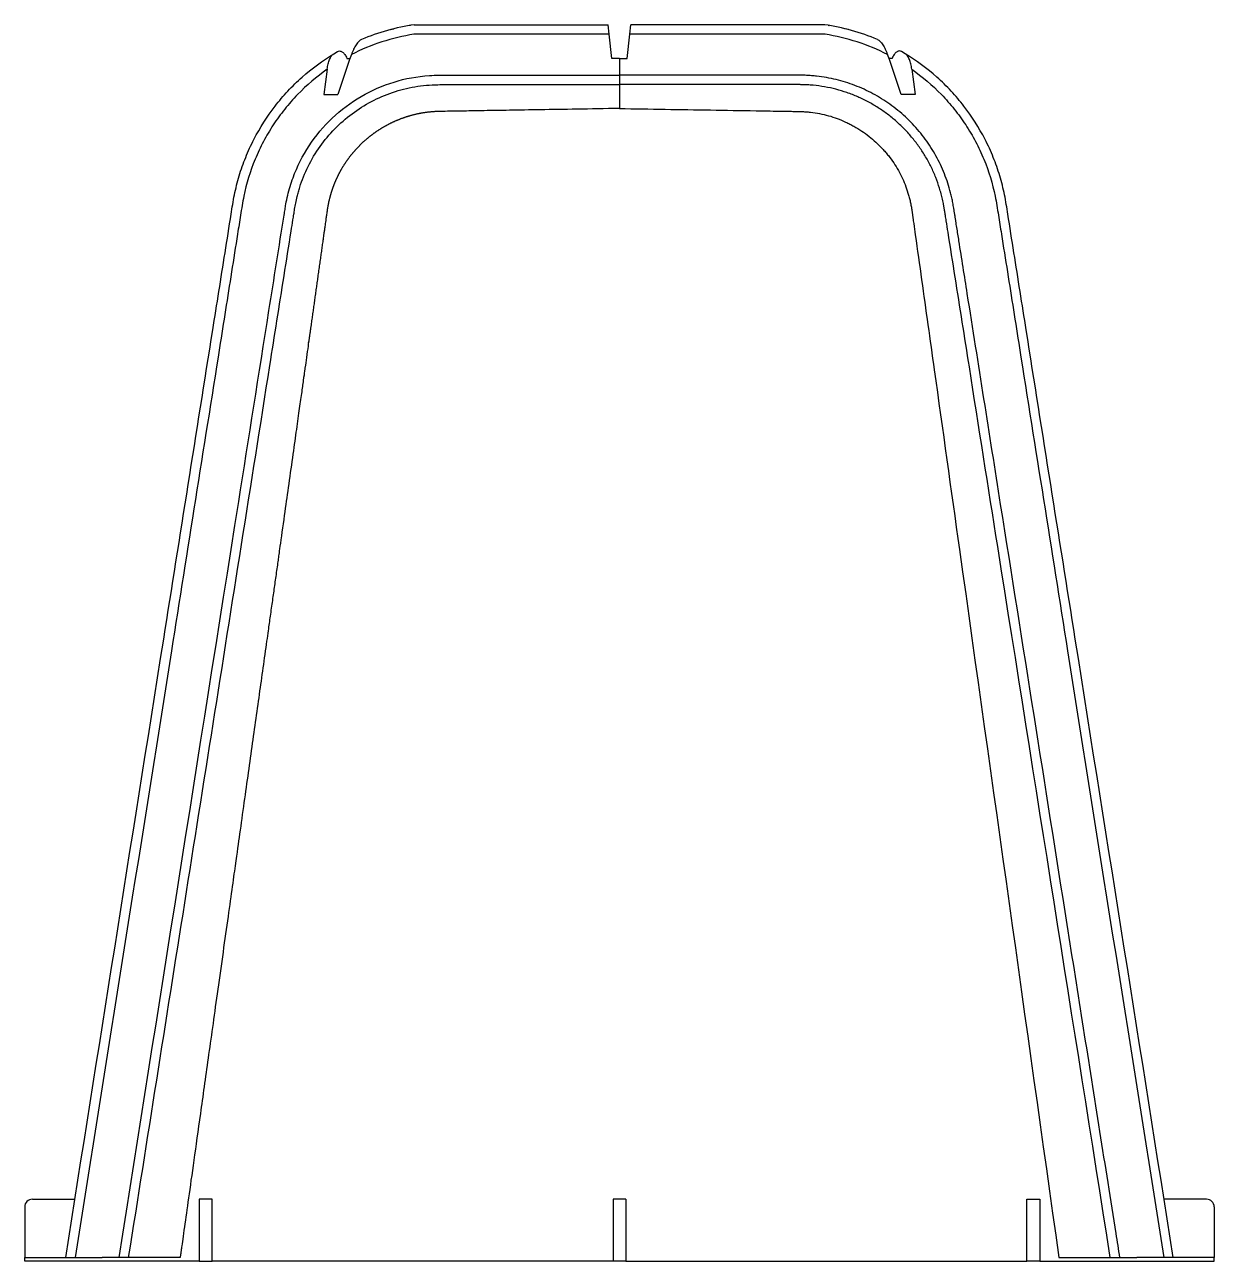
# Model space of a CAD drawing. Header units: millimetres. Extents: x -455371 to 117772, y -78417 to 116564.
# Drawn here: x -53722.3 to -53261.5, y 67191.8 to 67670.7 of the extents above; entities that cross this region are included whole.
import ezdxf

# ---------------------------------------------------------------- set-up
doc = ezdxf.new("R2010")
doc.units = ezdxf.units.MM
doc.layers.get('0').update_dxf_attribs({"color": 255})
doc.layers.add('BETON-STOP', color=141, linetype='Continuous')

# ---------------------------------------------------------------- blocks, each defined once
blk = doc.blocks.new('beton stop H50')
at = {"layer": 'BETON-STOP'}
for p, q in [((20133.558, 10075.907), (20133.689, 10075.94)), ((20134.473, 10076.093), (20134.473, 10076.094)), ((20134.473, 10076.094), (20141.977, 10076.094)), ((20142.015, 10075.728), (20141.977, 10076.094)), ((20142.812, 10075.728), (20142.85, 10076.094)), ((20150.353, 10076.094), (20142.85, 10076.094)), ((20150.353, 10076.093), (20150.353, 10076.094)), ((20151.268, 10075.907), (20151.138, 10075.94)), ((20142.113, 10074.794), (20142.015, 10075.728)), ((20142.713, 10074.794), (20142.812, 10075.728)), ((20131.362, 10074.971), (20131.508, 10075.058)), ((20131.853, 10074.834), (20131.873, 10074.794)), ((20152.974, 10074.834), (20152.954, 10074.794)), ((20153.465, 10074.971), (20153.319, 10075.058)), ((20131.109, 10074.37), (20130.982, 10073.394)), ((20131.873, 10074.794), (20131.997, 10074.794)), ((20142.413, 10074.794), (20142.113, 10074.794)), ((20142.413, 10074.794), (20142.413, 10074.143)), ((20142.413, 10074.794), (20142.713, 10074.794)), ((20152.954, 10074.794), (20152.83, 10074.794)), ((20153.718, 10074.37), (20153.845, 10073.394)), ((20142.413, 10074.143), (20142.413, 10073.777)), ((20130.982, 10073.394), (20131.518, 10073.394)), ((20142.413, 10073.777), (20142.413, 10072.856)), ((20153.845, 10073.394), (20153.309, 10073.394)), ((20119.413, 10030.394), (20119.413, 10028.444)), ((20119.713, 10030.694), (20120.271, 10030.694)), ((20120.271, 10030.694), (20121.01, 10030.694)), ((20121.01, 10030.694), (20121.259, 10030.694)), ((20121.259, 10030.694), (20121.355, 10030.694)), ((20126.663, 10030.694), (20126.163, 10030.694)), ((20126.163, 10030.694), (20126.163, 10028.294)), ((20126.663, 10028.294), (20126.663, 10030.694)), ((20142.663, 10030.694), (20142.163, 10030.694)), ((20142.163, 10030.694), (20142.163, 10028.294)), ((20142.663, 10030.694), (20142.663, 10028.294)), ((20158.163, 10028.294), (20158.163, 10030.694)), ((20158.163, 10030.694), (20158.663, 10030.694)), ((20158.663, 10030.694), (20158.663, 10028.294)), ((20163.567, 10030.694), (20163.472, 10030.694)), ((20163.817, 10030.694), (20163.567, 10030.694)), ((20164.555, 10030.694), (20163.817, 10030.694)), ((20165.113, 10030.694), (20164.555, 10030.694)), ((20165.413, 10030.394), (20165.413, 10028.444)), ((20119.413, 10028.294), (20119.413, 10028.444)), ((20119.413, 10028.444), (20122.413, 10028.444)), ((20125.425, 10028.444), (20122.413, 10028.444)), ((20159.402, 10028.444), (20162.413, 10028.444)), ((20165.413, 10028.444), (20162.414, 10028.444)), ((20165.413, 10028.294), (20165.413, 10028.444)), ((20122.413, 10028.294), (20119.413, 10028.294)), ((20126.163, 10028.294), (20122.413, 10028.294)), ((20126.163, 10028.294), (20126.663, 10028.294)), ((20142.163, 10028.294), (20126.663, 10028.294)), ((20142.663, 10028.294), (20142.163, 10028.294)), ((20142.663, 10028.294), (20158.163, 10028.294)), ((20158.663, 10028.294), (20158.163, 10028.294)), ((20158.663, 10028.294), (20162.413, 10028.294)), ((20162.413, 10028.294), (20165.413, 10028.294))]:
    blk.add_line(p, q, dxfattribs=at)
for centre, radius, start, end in [((20135.663, 10067.938), 8.241, 98.298, 113.0419), ((20149.164, 10067.938), 8.241, 66.9581, 81.702), ((20135.664, 10067.922), 7.893, 98.7362, 117.2644), ((20138.857, 9139.345), 936.388, 89.806774, 90.268745), ((20145.97, 9139.345), 936.388, 89.731255, 90.193226), ((20149.163, 10067.922), 7.893, 62.7356, 81.2638), ((20173.029, 10060.001), 43.618, 159.9744, 162.1193), ((20111.798, 10060.001), 43.618, 17.8807, 20.0256), ((20119.713, 10030.394), 0.3, 90, 180), ((20165.113, 10030.394), 0.3, 0, 90)]:
    blk.add_arc(centre, radius, start, end, dxfattribs=at)
for points in [[(20134.34, 10076.073), (20134.326, 10076.071), (20134.312, 10076.067), (20134.299, 10076.061)], [(20150.487, 10076.073), (20150.501, 10076.071), (20150.515, 10076.067), (20150.528, 10076.061)]]:
    blk.add_open_spline(points, degree=3, dxfattribs=at)
for points, degree, knots in [([(20132.437, 10075.522), (20132.401, 10075.507), (20132.366, 10075.481), (20132.314, 10075.429), (20132.297, 10075.41), (20132.263, 10075.366), (20132.246, 10075.342), (20132.196, 10075.266), (20132.164, 10075.208), (20132.119, 10075.113), (20132.104, 10075.079), (20132.075, 10075.01), (20132.062, 10074.975), (20132.048, 10074.938)], 3, [0, 0, 0, 0, 0.25, 0.25, 0.375, 0.375, 0.5, 0.5, 0.75, 0.75, 0.875, 0.875, 1, 1, 1, 1]), ([(20152.39, 10075.522), (20152.425, 10075.507), (20152.461, 10075.481), (20152.513, 10075.429), (20152.53, 10075.41), (20152.564, 10075.366), (20152.581, 10075.342), (20152.631, 10075.266), (20152.662, 10075.208), (20152.708, 10075.113), (20152.723, 10075.079), (20152.751, 10075.01), (20152.765, 10074.975), (20152.779, 10074.938)], 3, [0, 0, 0, 0, 0.25, 0.25, 0.375, 0.375, 0.5, 0.5, 0.75, 0.75, 0.875, 0.875, 1, 1, 1, 1]), ([(20120.998, 10028.444), (20122.26, 10036.41), (20123.524, 10044.377), (20125.421, 10056.327), (20126.054, 10060.31), (20126.844, 10065.289), (20127.002, 10066.285), (20127.239, 10067.778), (20127.318, 10068.276), (20127.437, 10069.023), (20127.473, 10069.273), (20127.574, 10069.765), (20127.636, 10070.009), (20127.78, 10070.491), (20127.863, 10070.729), (20128.053, 10071.2), (20128.16, 10071.434), (20128.512, 10072.117), (20128.785, 10072.545), (20129.251, 10073.147), (20129.416, 10073.341), (20129.764, 10073.715), (20129.948, 10073.896), (20130.52, 10074.406), (20130.928, 10074.707), (20131.362, 10074.971)], 3, [0, 0, 0, 0, 0.5, 0.5, 0.75, 0.75, 0.8125, 0.8125, 0.84375, 0.84375, 0.859375, 0.859375, 0.875, 0.875, 0.890625, 0.890625, 0.90625, 0.90625, 0.9375, 0.9375, 0.953125, 0.953125, 0.96875, 0.96875, 1, 1, 1, 1]), ([(20131.109, 10074.37), (20131.119, 10074.444), (20131.132, 10074.513), (20131.164, 10074.64), (20131.182, 10074.699), (20131.225, 10074.804), (20131.249, 10074.849), (20131.302, 10074.923), (20131.331, 10074.952), (20131.362, 10074.971)], 3, [0, 0, 0, 0, 0.25, 0.25, 0.5, 0.5, 0.75, 0.75, 1, 1, 1, 1]), ([(20131.508, 10075.058), (20131.535, 10075.074), (20131.563, 10075.081), (20131.607, 10075.08), (20131.621, 10075.077), (20131.651, 10075.068), (20131.666, 10075.061), (20131.696, 10075.042), (20131.711, 10075.031), (20131.74, 10075.003), (20131.755, 10074.987), (20131.799, 10074.932), (20131.826, 10074.887), (20131.853, 10074.834)], 3, [0, 0, 0, 0, 0.25, 0.25, 0.375, 0.375, 0.5, 0.5, 0.625, 0.625, 0.75, 0.75, 1, 1, 1, 1]), ([(20153.319, 10075.058), (20153.292, 10075.074), (20153.264, 10075.081), (20153.22, 10075.08), (20153.205, 10075.077), (20153.176, 10075.068), (20153.161, 10075.061), (20153.131, 10075.042), (20153.116, 10075.031), (20153.086, 10075.003), (20153.072, 10074.987), (20153.028, 10074.932), (20153, 10074.887), (20152.974, 10074.834)], 3, [0, 0, 0, 0, 0.25, 0.25, 0.375, 0.375, 0.5, 0.5, 0.625, 0.625, 0.75, 0.75, 1, 1, 1, 1]), ([(20153.718, 10074.37), (20153.707, 10074.444), (20153.694, 10074.513), (20153.663, 10074.64), (20153.644, 10074.699), (20153.601, 10074.804), (20153.578, 10074.849), (20153.525, 10074.923), (20153.496, 10074.952), (20153.465, 10074.971)], 3, [0, 0, 0, 0, 0.25, 0.25, 0.5, 0.5, 0.75, 0.75, 1, 1, 1, 1]), ([(20163.829, 10028.444), (20162.567, 10036.41), (20161.303, 10044.377), (20159.406, 10056.327), (20158.773, 10060.31), (20157.983, 10065.289), (20157.825, 10066.285), (20157.588, 10067.778), (20157.509, 10068.276), (20157.39, 10069.023), (20157.354, 10069.273), (20157.252, 10069.765), (20157.191, 10070.009), (20157.047, 10070.491), (20156.964, 10070.729), (20156.774, 10071.2), (20156.667, 10071.434), (20156.315, 10072.117), (20156.041, 10072.545), (20155.576, 10073.147), (20155.411, 10073.341), (20155.063, 10073.715), (20154.878, 10073.896), (20154.307, 10074.406), (20153.899, 10074.707), (20153.465, 10074.971)], 3, [0, 0, 0, 0, 0.5, 0.5, 0.75, 0.75, 0.8125, 0.8125, 0.84375, 0.84375, 0.859375, 0.859375, 0.875, 0.875, 0.890625, 0.890625, 0.90625, 0.90625, 0.9375, 0.9375, 0.953125, 0.953125, 0.96875, 0.96875, 1, 1, 1, 1]), ([(20131.109, 10074.37), (20130.7, 10074.083), (20130.319, 10073.759), (20129.792, 10073.215), (20129.624, 10073.025), (20129.31, 10072.633), (20129.163, 10072.431), (20128.889, 10072.013), (20128.762, 10071.798), (20128.527, 10071.355), (20128.419, 10071.126), (20128.13, 10070.426), (20127.987, 10069.95), (20127.861, 10069.345), (20127.839, 10069.224), (20127.799, 10068.98), (20127.78, 10068.858), (20127.722, 10068.491), (20127.683, 10068.247), (20127.567, 10067.515), (20127.49, 10067.026), (20127.257, 10065.561), (20127.102, 10064.584), (20126.327, 10059.7), (20125.706, 10055.793), (20123.846, 10044.072), (20122.606, 10036.258), (20121.368, 10028.444)], 3, [0, 0, 0, 0, 0.03125, 0.03125, 0.046875, 0.046875, 0.0625, 0.0625, 0.078125, 0.078125, 0.09375, 0.09375, 0.125, 0.125, 0.132813, 0.132813, 0.140625, 0.140625, 0.15625, 0.15625, 0.1875, 0.1875, 0.25, 0.25, 0.5, 0.5, 1, 1, 1, 1]), ([(20153.718, 10074.37), (20154.127, 10074.083), (20154.508, 10073.759), (20155.035, 10073.215), (20155.203, 10073.025), (20155.516, 10072.633), (20155.663, 10072.431), (20155.938, 10072.013), (20156.065, 10071.798), (20156.3, 10071.355), (20156.408, 10071.126), (20156.696, 10070.426), (20156.84, 10069.95), (20156.966, 10069.345), (20156.988, 10069.224), (20157.027, 10068.98), (20157.046, 10068.858), (20157.105, 10068.491), (20157.143, 10068.247), (20157.26, 10067.515), (20157.337, 10067.026), (20157.57, 10065.561), (20157.725, 10064.584), (20158.5, 10059.7), (20159.12, 10055.793), (20160.981, 10044.072), (20162.221, 10036.258), (20163.459, 10028.444)], 3, [0, 0, 0, 0, 0.03125, 0.03125, 0.046875, 0.046875, 0.0625, 0.0625, 0.078125, 0.078125, 0.09375, 0.09375, 0.125, 0.125, 0.132813, 0.132813, 0.140625, 0.140625, 0.15625, 0.15625, 0.1875, 0.1875, 0.25, 0.25, 0.5, 0.5, 1, 1, 1, 1]), ([(20123.063, 10028.444), (20124.572, 10037.972), (20126.131, 10047.816), (20128.08, 10060.12), (20128.47, 10062.581), (20128.957, 10065.657), (20129.054, 10066.272), (20129.249, 10067.503), (20129.347, 10068.12), (20129.457, 10068.811), (20129.469, 10068.886), (20129.49, 10069.024), (20129.501, 10069.089), (20129.534, 10069.275), (20129.558, 10069.389), (20129.64, 10069.732), (20129.709, 10069.958), (20129.949, 10070.616), (20130.156, 10071.029), (20130.666, 10071.802), (20130.967, 10072.162), (20131.644, 10072.804), (20132.02, 10073.085), (20132.826, 10073.555), (20133.256, 10073.744), (20134.135, 10074.015), (20134.584, 10074.097), (20135.181, 10074.137), (20135.302, 10074.141), (20135.499, 10074.143), (20135.567, 10074.143), (20135.715, 10074.142), (20135.794, 10074.143), (20136.185, 10074.143), (20136.496, 10074.143), (20137.43, 10074.142), (20138.053, 10074.143), (20139.922, 10074.143), (20141.168, 10074.143), (20142.413, 10074.143)], 3, [0, 0, 0, 0, 0.5, 0.5, 0.625, 0.625, 0.65625, 0.65625, 0.6875, 0.6875, 0.691406, 0.691406, 0.695312, 0.695312, 0.703125, 0.703125, 0.71875, 0.71875, 0.75, 0.75, 0.78125, 0.78125, 0.8125, 0.8125, 0.84375, 0.84375, 0.875, 0.875, 0.882812, 0.882812, 0.886719, 0.886719, 0.890625, 0.890625, 0.90625, 0.90625, 0.9375, 0.9375, 1, 1, 1, 1]), ([(20161.764, 10028.444), (20161.715, 10028.75), (20161.667, 10029.057), (20161.41, 10030.674), (20161.202, 10031.991), (20160.573, 10035.96), (20160.151, 10038.63), (20158.875, 10046.685), (20158.014, 10052.119), (20156.938, 10058.911), (20156.723, 10060.269), (20156.293, 10062.986), (20156.078, 10064.344), (20155.755, 10066.382), (20155.648, 10067.061), (20155.513, 10067.91), (20155.486, 10068.08), (20155.446, 10068.335), (20155.432, 10068.42), (20155.412, 10068.548), (20155.405, 10068.59), (20155.392, 10068.675), (20155.385, 10068.718), (20155.372, 10068.802), (20155.365, 10068.843), (20155.356, 10068.903), (20155.353, 10068.922), (20155.347, 10068.96), (20155.344, 10068.979), (20155.335, 10069.034), (20155.329, 10069.07), (20155.317, 10069.14), (20155.311, 10069.175), (20155.292, 10069.276), (20155.278, 10069.341), (20155.257, 10069.437), (20155.25, 10069.469), (20155.234, 10069.532), (20155.227, 10069.563), (20155.186, 10069.721), (20155.15, 10069.846), (20155.07, 10070.092), (20155.026, 10070.214), (20154.884, 10070.572), (20154.775, 10070.803), (20154.528, 10071.248), (20154.39, 10071.463), (20154.087, 10071.875), (20153.922, 10072.073), (20153.568, 10072.446), (20153.378, 10072.621), (20152.979, 10072.946), (20152.769, 10073.096), (20152.441, 10073.3), (20152.329, 10073.365), (20152.103, 10073.486), (20151.987, 10073.543), (20151.638, 10073.704), (20151.399, 10073.795), (20150.915, 10073.947), (20150.67, 10074.007), (20150.293, 10074.073), (20150.165, 10074.091), (20149.972, 10074.112), (20149.907, 10074.118), (20149.776, 10074.128), (20149.71, 10074.133), (20149.575, 10074.139), (20149.505, 10074.141), (20149.415, 10074.142), (20149.396, 10074.142), (20149.36, 10074.143), (20149.341, 10074.143), (20149.285, 10074.143), (20149.247, 10074.143), (20149.168, 10074.143), (20149.127, 10074.143), (20149.042, 10074.143), (20148.999, 10074.143), (20148.869, 10074.143), (20148.783, 10074.143), (20148.351, 10074.143), (20148.008, 10074.143), (20146.977, 10074.142), (20146.289, 10074.143), (20144.914, 10074.143), (20144.226, 10074.143), (20143.164, 10074.143), (20142.788, 10074.143), (20142.413, 10074.143)], 3, [0, 0, 0, 0, 0.016163, 0.016163, 0.085094, 0.085094, 0.222956, 0.222956, 0.498682, 0.498682, 0.567613, 0.567613, 0.636544, 0.636544, 0.67101, 0.67101, 0.679626, 0.679626, 0.683934, 0.683934, 0.686089, 0.686089, 0.688243, 0.688243, 0.690397, 0.690397, 0.691474, 0.691474, 0.692551, 0.692551, 0.694705, 0.694705, 0.696859, 0.696859, 0.701167, 0.701167, 0.703321, 0.703321, 0.705475, 0.705475, 0.714092, 0.714092, 0.722708, 0.722708, 0.739941, 0.739941, 0.757174, 0.757174, 0.774407, 0.774407, 0.79164, 0.79164, 0.808872, 0.808872, 0.817489, 0.817489, 0.826105, 0.826105, 0.843338, 0.843338, 0.860571, 0.860571, 0.869187, 0.869187, 0.873495, 0.873495, 0.877804, 0.877804, 0.882112, 0.882112, 0.883189, 0.883189, 0.884266, 0.884266, 0.88642, 0.88642, 0.888574, 0.888574, 0.890728, 0.890728, 0.895036, 0.895036, 0.912269, 0.912269, 0.946735, 0.946735, 0.981201, 0.981201, 1, 1, 1, 1]), ([(20123.433, 10028.444), (20124.156, 10033.011), (20125.245, 10039.886), (20126.7, 10049.07), (20127.797, 10055.996), (20128.711, 10061.767), (20129.35, 10065.807), (20129.648, 10067.683), (20129.773, 10068.477), (20129.819, 10068.759), (20129.852, 10068.977), (20129.892, 10069.205), (20129.941, 10069.427), (20129.995, 10069.63), (20130.113, 10070.026), (20130.355, 10070.634), (20130.812, 10071.396), (20131.387, 10072.083), (20132.279, 10072.864), (20133.346, 10073.427), (20134.499, 10073.721), (20135.19, 10073.78), (20135.68, 10073.777), (20136.062, 10073.778), (20136.731, 10073.777), (20137.877, 10073.777), (20139.835, 10073.777), (20141.411, 10073.777), (20142.413, 10073.777)], 3, [0, 0, 0, 0, 0.247753, 0.372985, 0.498218, 0.623451, 0.686067, 0.717375, 0.725202, 0.729131, 0.732712, 0.736995, 0.741519, 0.744877, 0.748234, 0.763673, 0.77975, 0.795578, 0.811398, 0.843021, 0.858859, 0.874812, 0.879946, 0.885054, 0.895272, 0.915707, 0.946359, 1, 1, 1, 1]), ([(20161.394, 10028.444), (20159.943, 10037.602), (20158.493, 10046.761), (20156.675, 10058.235), (20156.308, 10060.55), (20155.759, 10064.022), (20155.575, 10065.179), (20155.301, 10066.916), (20155.209, 10067.494), (20155.094, 10068.218), (20155.071, 10068.362), (20155.037, 10068.579), (20155.025, 10068.652), (20155.011, 10068.743), (20155.008, 10068.761), (20155.002, 10068.797), (20155, 10068.814), (20154.994, 10068.848), (20154.992, 10068.865), (20154.987, 10068.897), (20154.984, 10068.913), (20154.979, 10068.945), (20154.977, 10068.96), (20154.971, 10068.992), (20154.969, 10069.008), (20154.963, 10069.042), (20154.96, 10069.06), (20154.954, 10069.095), (20154.951, 10069.113), (20154.941, 10069.166), (20154.934, 10069.202), (20154.919, 10069.274), (20154.911, 10069.311), (20154.894, 10069.384), (20154.886, 10069.419), (20154.868, 10069.491), (20154.859, 10069.526), (20154.831, 10069.633), (20154.81, 10069.703), (20154.746, 10069.913), (20154.697, 10070.052), (20154.589, 10070.327), (20154.529, 10070.464), (20154.399, 10070.73), (20154.328, 10070.86), (20154.178, 10071.115), (20154.098, 10071.238), (20153.928, 10071.48), (20153.838, 10071.597), (20153.696, 10071.768), (20153.648, 10071.825), (20153.549, 10071.936), (20153.498, 10071.991), (20153.342, 10072.152), (20153.234, 10072.254), (20153.012, 10072.451), (20152.897, 10072.545), (20152.661, 10072.723), (20152.539, 10072.807), (20152.289, 10072.967), (20152.16, 10073.042), (20151.962, 10073.148), (20151.895, 10073.182), (20151.76, 10073.247), (20151.692, 10073.278), (20151.488, 10073.367), (20151.35, 10073.421), (20151.07, 10073.519), (20150.928, 10073.562), (20150.641, 10073.636), (20150.495, 10073.668), (20150.2, 10073.719), (20150.05, 10073.738), (20149.827, 10073.759), (20149.752, 10073.764), (20149.603, 10073.772), (20149.528, 10073.775), (20149.435, 10073.776), (20149.417, 10073.777), (20149.38, 10073.777), (20149.361, 10073.777), (20149.306, 10073.777), (20149.269, 10073.777), (20149.214, 10073.777), (20149.196, 10073.777), (20149.159, 10073.777), (20149.141, 10073.777), (20149.086, 10073.777), (20149.049, 10073.777), (20148.939, 10073.777), (20148.866, 10073.777), (20148.719, 10073.777), (20148.646, 10073.777), (20148.279, 10073.777), (20147.986, 10073.777), (20147.106, 10073.777), (20146.519, 10073.777), (20144.76, 10073.777), (20143.587, 10073.777), (20142.413, 10073.777)], 3, [0, 0, 0, 0, 0.497274, 0.497274, 0.622956, 0.622956, 0.685796, 0.685796, 0.717217, 0.717217, 0.725072, 0.725072, 0.728999, 0.728999, 0.729981, 0.729981, 0.730963, 0.730963, 0.731945, 0.731945, 0.732927, 0.732927, 0.733909, 0.733909, 0.734891, 0.734891, 0.735873, 0.735873, 0.736854, 0.736854, 0.738818, 0.738818, 0.740782, 0.740782, 0.742746, 0.742746, 0.74471, 0.74471, 0.748637, 0.748637, 0.756492, 0.756492, 0.764347, 0.764347, 0.772202, 0.772202, 0.780057, 0.780057, 0.787913, 0.787913, 0.79184, 0.79184, 0.795768, 0.795768, 0.803623, 0.803623, 0.811478, 0.811478, 0.819333, 0.819333, 0.827188, 0.827188, 0.831116, 0.831116, 0.835043, 0.835043, 0.842898, 0.842898, 0.850753, 0.850753, 0.858608, 0.858608, 0.866463, 0.866463, 0.870391, 0.870391, 0.874319, 0.874319, 0.8753, 0.8753, 0.876282, 0.876282, 0.878246, 0.878246, 0.879228, 0.879228, 0.88021, 0.88021, 0.882174, 0.882174, 0.886101, 0.886101, 0.890029, 0.890029, 0.905739, 0.905739, 0.937159, 0.937159, 1, 1, 1, 1]), ([(20142.413, 10072.856), (20135.468, 10072.742), (20135.425, 10072.741), (20135.054, 10072.729), (20134.708, 10072.665), (20134.366, 10072.602), (20134.033, 10072.482), (20133.7, 10072.362), (20133.388, 10072.191), (20133.078, 10072.022), (20132.799, 10071.807), (20132.521, 10071.593), (20132.28, 10071.339), (20132.039, 10071.085), (20131.841, 10070.797), (20131.644, 10070.512), (20131.496, 10070.204), (20131.349, 10069.896), (20131.25, 10069.562), (20131.2, 10069.397), (20131.164, 10069.229), (20131.145, 10069.144), (20131.13, 10069.061), (20131.117, 10068.986), (20131.104, 10068.895), (20131.101, 10068.873), (20131.092, 10068.807), (20131.085, 10068.754), (20131.078, 10068.708), (20131.075, 10068.684), (20131.048, 10068.491), (20131.025, 10068.329), (20130.987, 10068.059), (20130.885, 10067.332), (20130.744, 10066.331), (20130.502, 10064.602), (20130.259, 10062.873), (20130.186, 10062.348), (20129.288, 10055.957), (20128.529, 10050.554), (20127.346, 10042.125), (20125.608, 10029.749), (20125.425, 10028.444)], 2, [0, 0, 0, 0.127885, 0.127885, 0.143871, 0.143871, 0.159857, 0.159857, 0.175842, 0.175842, 0.191828, 0.191828, 0.207814, 0.207814, 0.223799, 0.223799, 0.239785, 0.239785, 0.255771, 0.255771, 0.263764, 0.263764, 0.26776, 0.26776, 0.271757, 0.271757, 0.273755, 0.273755, 0.275753, 0.275753, 0.279749, 0.279749, 0.287742, 0.287742, 0.319714, 0.319714, 0.383656, 0.383656, 0.511542, 0.511542, 0.767313, 0.767313, 1, 1, 1]), ([(20142.413, 10072.856), (20143.587, 10072.836), (20144.76, 10072.817), (20146.519, 10072.788), (20147.106, 10072.779), (20147.986, 10072.764), (20148.279, 10072.76), (20148.646, 10072.754), (20148.719, 10072.753), (20148.865, 10072.75), (20148.938, 10072.749), (20149.048, 10072.747), (20149.085, 10072.746), (20149.141, 10072.745), (20149.159, 10072.745), (20149.197, 10072.745), (20149.215, 10072.744), (20149.27, 10072.744), (20149.306, 10072.743), (20149.356, 10072.742), (20149.372, 10072.742), (20149.403, 10072.741), (20149.419, 10072.74), (20149.496, 10072.737), (20149.556, 10072.734), (20149.677, 10072.725), (20149.737, 10072.719), (20149.918, 10072.699), (20150.037, 10072.681), (20150.269, 10072.636), (20150.383, 10072.609), (20150.609, 10072.546), (20150.72, 10072.509), (20150.941, 10072.428), (20151.05, 10072.382), (20151.212, 10072.308), (20151.266, 10072.282), (20151.372, 10072.227), (20151.425, 10072.199), (20151.581, 10072.112), (20151.682, 10072.05), (20151.877, 10071.92), (20151.972, 10071.851), (20152.156, 10071.706), (20152.245, 10071.63), (20152.418, 10071.471), (20152.501, 10071.389), (20152.621, 10071.259), (20152.66, 10071.215), (20152.737, 10071.126), (20152.774, 10071.08), (20152.883, 10070.943), (20152.952, 10070.849), (20153.081, 10070.657), (20153.142, 10070.559), (20153.254, 10070.359), (20153.307, 10070.256), (20153.403, 10070.047), (20153.447, 10069.94), (20153.527, 10069.724), (20153.563, 10069.614), (20153.61, 10069.448), (20153.625, 10069.392), (20153.645, 10069.308), (20153.652, 10069.28), (20153.664, 10069.224), (20153.67, 10069.196), (20153.682, 10069.139), (20153.687, 10069.111), (20153.698, 10069.055), (20153.702, 10069.027), (20153.709, 10068.986), (20153.711, 10068.972), (20153.715, 10068.944), (20153.717, 10068.93), (20153.722, 10068.902), (20153.724, 10068.887), (20153.728, 10068.859), (20153.73, 10068.844), (20153.734, 10068.815), (20153.736, 10068.799), (20153.74, 10068.767), (20153.742, 10068.75), (20153.747, 10068.716), (20153.75, 10068.698), (20153.755, 10068.662), (20153.757, 10068.644), (20153.77, 10068.552), (20153.781, 10068.48), (20153.811, 10068.262), (20153.831, 10068.118), (20153.933, 10067.394), (20154.015, 10066.814), (20154.258, 10065.076), (20154.421, 10063.917), (20154.909, 10060.439), (20155.235, 10058.121), (20156.841, 10046.683), (20158.121, 10037.563), (20159.402, 10028.444)], 3, [0, 0, 0, 0, 0.063018, 0.063018, 0.094527, 0.094527, 0.110281, 0.110281, 0.11422, 0.11422, 0.118158, 0.118158, 0.120128, 0.120128, 0.121112, 0.121112, 0.122097, 0.122097, 0.124066, 0.124066, 0.125051, 0.125051, 0.126036, 0.126036, 0.129974, 0.129974, 0.133913, 0.133913, 0.14179, 0.14179, 0.149667, 0.149667, 0.157545, 0.157545, 0.165422, 0.165422, 0.16936, 0.16936, 0.173299, 0.173299, 0.181176, 0.181176, 0.189054, 0.189054, 0.196931, 0.196931, 0.204808, 0.204808, 0.208747, 0.208747, 0.212685, 0.212685, 0.220562, 0.220562, 0.22844, 0.22844, 0.236317, 0.236317, 0.244194, 0.244194, 0.252071, 0.252071, 0.25601, 0.25601, 0.257979, 0.257979, 0.259949, 0.259949, 0.261918, 0.261918, 0.263887, 0.263887, 0.264872, 0.264872, 0.265857, 0.265857, 0.266841, 0.266841, 0.267826, 0.267826, 0.268811, 0.268811, 0.269795, 0.269795, 0.27078, 0.27078, 0.271764, 0.271764, 0.275703, 0.275703, 0.28358, 0.28358, 0.315089, 0.315089, 0.378107, 0.378107, 0.504143, 0.504143, 1, 1, 1, 1])]:
    blk.add_open_spline(points, degree=degree, knots=knots, dxfattribs=at)

msp = doc.modelspace()

# ---------------------------------------------------------------- block references
at = {"xscale": 10.01836209701863, "yscale": 10.01836209701863, "zscale": 10.01836209701863}
msp.add_blockref('beton stop H50', (-255285.89, -33275.26), dxfattribs=at)

doc.saveas('drawing.dxf')
